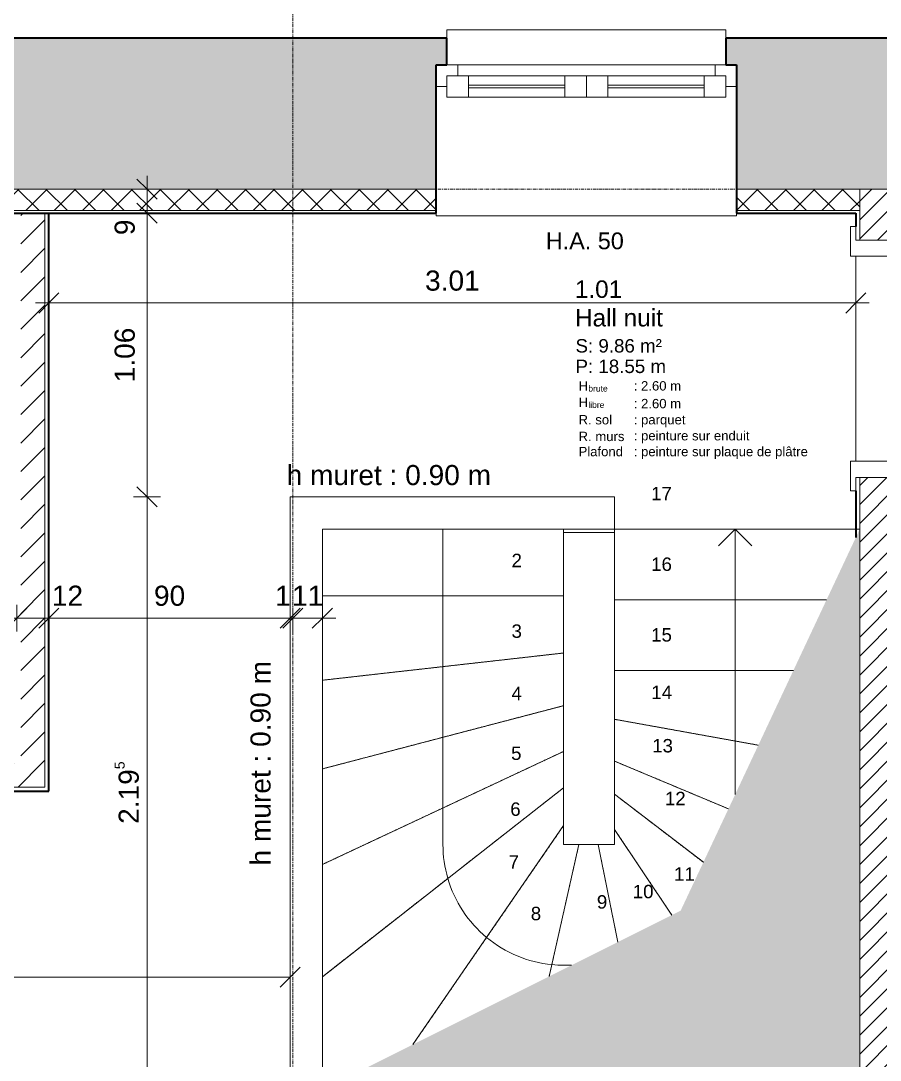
# Model space of a CAD drawing. Header units: millimetres. Extents: x -83 to 30397, y 298 to 25043.
# Drawn here: x 13692 to 16899, y 13194 to 17070 of the extents above; entities that cross this region are included whole.
import ezdxf

# ---------------------------------------------------------------- set-up
doc = ezdxf.new("R2010")
doc.units = ezdxf.units.MM
doc.linetypes.add('Grid Line', pattern=[22.225, 12.7, -3.175, 3.175, -3.175])
doc.linetypes.add('Overhead', pattern=[3.96875, 2.38125, -1.5875])
for name, color, linetype, lineweight in [('A-ANNO-DIMS', 211, 'Continuous', 9), ('A-ANNO-DIMS-50', 211, 'Continuous', 9), ('A-AREA-IDEN', 2, 'Continuous', 9), ('A-DETL-GENF', 92, 'Continuous', 9), ('A-DOOR', 31, 'Continuous', 9), ('A-DOOR-FRAM', 31, 'Continuous', 18), ('A-FLOR', 192, 'Continuous', 9), ('A-GLAZ', 151, 'Continuous', 9), ('A-GLAZ-IDEN', 152, 'Continuous', 18), ('A-WALL', 113, 'Continuous', 9), ('A-WALL-PATT', 111, 'Continuous', 35), ('G-ANNO-TEXT', 231, 'Continuous', 9), ('S-GRID', 1, 'Continuous', 9), ('S-STRS', 31, 'Continuous', 9), ('S-STRS-ANNO', 31, 'Continuous', 9)]:
    doc.layers.add(name, color=color, linetype=linetype, lineweight=lineweight)
doc.styles.add('Arial', font='arial.ttf', dxfattribs={"height": 50})
doc.styles.add('Arial_2', font='arial.ttf', dxfattribs={"height": 0.7})
doc.styles.add('Arial_3', font='arial.ttf', dxfattribs={"height": 0.454924})
doc.styles.add('Arial_4', font='arial.ttf', dxfattribs={"height": 65})
doc.styles.add('Arial_5', font='arial.ttf', dxfattribs={"height": 35})
doc.styles.add('Arial_6', font='arial.ttf', dxfattribs={"height": 62.5})
doc.styles.add('Arial_7', font='arial.ttf', dxfattribs={"height": 75})
doc.dimstyles.new('ANNOTATION_1_5MM_BLACK', dxfattribs={"dimscale": 304.8, "dimtxt": 76.519455, "dimasz": 0.246063, "dimexe": 0.164042, "dimexo": 0.0625, "dimgap": 0.065617, "dimtad": 1, "dimdec": 1, "dimlfac": 0.1, "dimrnd": 0.5, "dimdsep": 46, "dimtxsty": 'Arial_7', "dimblk1": 'OBLIQUE', "dimblk2": 'OBLIQUE', "dimsah": 1, "dimcen": 0.09, "dimdle": 0.164042, "dimazin": 0, "dimtfac": 1, "dimtdec": 4, "dimtix": 1, "dimtmove": 0, "dimatfit": 3, "dimfxl": 0.164042, "dimfxlon": 1, "dimtvp": 1, "dimtolj": 1, "dimtzin": 0, "dimarcsym": 2})
doc.dimstyles.new('ANNOTATION_1_5MM_BLACK_1', dxfattribs={"dimscale": 304.8, "dimtxt": 76.519455, "dimasz": 0.246063, "dimexe": 0.164042, "dimexo": 0.0625, "dimgap": 0.065617, "dimtad": 1, "dimlfac": 0.001, "dimrnd": 0.005, "dimzin": 0, "dimdsep": 46, "dimtxsty": 'Arial_7', "dimblk1": 'OBLIQUE', "dimblk2": 'OBLIQUE', "dimsah": 1, "dimcen": 0.09, "dimdle": 0.164042, "dimazin": 0, "dimtfac": 1, "dimtdec": 4, "dimtix": 1, "dimtmove": 0, "dimatfit": 3, "dimfxl": 0.164042, "dimfxlon": 1, "dimtvp": 1, "dimtolj": 1, "dimtzin": 0, "dimarcsym": 2})
doc.dimstyles.new('ANNOTATION_1_5MM_BLACK_2', dxfattribs={"dimscale": 304.8, "dimtxt": 76.519455, "dimasz": 0.246063, "dimexe": 0.164042, "dimexo": 0.0625, "dimgap": 0.065617, "dimtad": 1, "dimdec": 1, "dimlfac": 0.1, "dimrnd": 0.5, "dimdsep": 46, "dimtxsty": 'Arial_7', "dimblk1": 'OBLIQUE', "dimblk2": 'OBLIQUE', "dimsah": 1, "dimcen": 0.09, "dimdle": 0.164042, "dimazin": 0, "dimtfac": 1, "dimtdec": 4, "dimtix": 1, "dimtmove": 2, "dimatfit": 3, "dimfxl": 0.164042, "dimfxlon": 1, "dimtvp": 1, "dimtolj": 1, "dimtzin": 0, "dimarcsym": 2})
pattern_1 = [(45, (0, 0), (-53.033, 53.033), [])]

# ---------------------------------------------------------------- blocks, each defined once
blk = doc.blocks.new('DOOR_SIMPLE _U-CASING - 885 x 2135-733353-N_F_ E_1')
at = {"layer": 'A-DOOR'}
for p, q in [((-382.5, 85), (382.5, 85)), ((382.5, -105), (382.5, -850))]:
    blk.add_line(p, q, dxfattribs=at)
at = {"layer": 'A-DOOR', "lineweight": 18}
for p, q in [((-382.5, -45), (382.5, -45)), ((-382.5, -85), (-382.5, -45)), ((382.5, -45), (382.5, -85)), ((382.5, -85), (-382.5, -85))]:
    blk.add_line(p, q, dxfattribs=at)
at = {"layer": 'A-DOOR'}
blk.add_arc((382.5, -85), 765, 180, 270, dxfattribs=at)
at = {"layer": 'A-DOOR-FRAM'}
for p, q in [((-492.5, 105), (-382.5, 105)), ((-492.5, 85), (-492.5, 105)), ((-442.5, 85), (-492.5, 85)), ((-442.5, -85), (-442.5, 85)), ((-382.5, 105), (-382.5, -105)), ((382.5, 105), (492.5, 105)), ((382.5, -105), (382.5, 105)), ((442.5, 85), (442.5, -85)), ((492.5, 85), (442.5, 85)), ((492.5, 105), (492.5, 85)), ((-492.5, -85), (-442.5, -85)), ((-492.5, -105), (-492.5, -85)), ((-382.5, -105), (-492.5, -105)), ((492.5, -105), (382.5, -105)), ((442.5, -85), (492.5, -85)), ((492.5, -85), (492.5, -105))]:
    blk.add_line(p, q, dxfattribs=at)
blk = doc.blocks.new('WIN_DOUBLE OPEN__SYM - 112 x 143-685718-N_F_ E_1')
at = {"layer": 'A-GLAZ'}
for p, q in [((-560, 326.5), (-560, 336.5)), ((-560, 336.5), (560, 336.5)), ((560, 336.5), (560, 326.5)), ((-440, -106.5), (-80, -106.5)), ((80, -106.5), (440, -106.5)), ((-80, -186.5), (-440, -186.5)), ((440, -186.5), (80, -186.5)), ((480, -226.5), (-480, -226.5)), ((-520, -357.5), (-520, -326.5)), ((520, -326.5), (520, -357.5)), ((520, -357.5), (-520, -357.5))]:
    blk.add_line(p, q, dxfattribs=at)
at = {"layer": 'A-GLAZ', "lineweight": 18}
for p, q in [((-520, -106.5), (-440, -106.5)), ((-520, -186.5), (-520, -106.5)), ((-440, -106.5), (-440, -186.5)), ((-80, -106.5), (0, -106.5)), ((-80, -186.5), (-80, -106.5)), ((0, -106.5), (80, -106.5)), ((0, -186.5), (0, -106.5)), ((0, -106.5), (0, -186.5)), ((80, -106.5), (80, -186.5)), ((440, -106.5), (520, -106.5)), ((440, -186.5), (440, -106.5)), ((520, -106.5), (520, -186.5)), ((-560, -146.5), (-520, -146.5)), ((-520, -146.5), (-520, -186.5)), ((-440, -141.5), (-80, -141.5)), ((-440, -151.5), (-440, -141.5)), ((-80, -151.5), (-440, -151.5)), ((-80, -141.5), (-80, -151.5)), ((80, -141.5), (440, -141.5)), ((80, -151.5), (80, -141.5)), ((440, -151.5), (80, -151.5)), ((440, -141.5), (440, -151.5)), ((520, -146.5), (560, -146.5)), ((520, -186.5), (520, -146.5)), ((-440, -186.5), (-520, -186.5)), ((-520, -186.5), (-480, -186.5)), ((-480, -186.5), (-480, -226.5)), ((0, -186.5), (-80, -186.5)), ((80, -186.5), (0, -186.5)), ((520, -186.5), (440, -186.5)), ((480, -186.5), (520, -186.5)), ((480, -226.5), (480, -186.5)), ((-480, -226.5), (-520, -226.5)), ((520, -226.5), (480, -226.5))]:
    blk.add_line(p, q, dxfattribs=at)
blk = doc.blocks.new('OPENING_SHAFT_UP_GREY - Shaft Opening Symbol-766635-N_F_ E_1')
at = {"layer": 'A-DETL-GENF'}
blk.add_hatch(color=256, dxfattribs=at).paths.add_polyline_path([(1045.8, -1002.5), (1045.8, 1002.5), (-1045.8, 1002.5), (377.5, 334.2), (740.9, -392.7)])
for p, q in [((-1045.8, 1002.5), (1045.8, 1002.5)), ((-1045.8, -1002.5), (-1045.8, 1002.5)), ((1045.8, 1002.5), (1045.8, -1002.5)), ((1045.8, -1002.5), (-1045.8, -1002.5))]:
    blk.add_line(p, q, dxfattribs=at)
blk = doc.blocks.new('DIMBLOCK108-N_F_ E_1')
at = {"layer": 'A-ANNO-DIMS-50'}
for p, q in [((14163.4, 15294.7), (14125.9, 15332.2)), ((14213.4, 15294.7), (14113.4, 15294.7)), ((14163.4, 13098.1), (14163.4, 15294.7)), ((14163.4, 15294.7), (14200.9, 15257.2)), ((14163.4, 15294.7), (14213.4, 15294.7)), ((14163.4, 13098.1), (14125.9, 13135.6)), ((14213.4, 13098.1), (14113.4, 13098.1)), ((14163.4, 13098.1), (14200.9, 13060.6)), ((14163.4, 13098.1), (14213.4, 13098.1))]:
    blk.add_line(p, q, dxfattribs=at)
at = {"layer": 'A-ANNO-DIMS-50', "color": 0, "insert": (14042.5, 14075.1), "char_height": 75, "width": 291.073, "attachment_point": 1, "rotation": 90, "line_spacing_factor": 0.941778, "style": 'Arial_7'}
blk.add_mtext('2.19\\A2\\H0.5x;\\S5^  ;\\H2x;', dxfattribs=at)
blk = doc.blocks.new('_Oblique')
at = {"color": 0, "linetype": 'ByBlock', "lineweight": -2}
blk.add_line((-0.5, -0.5), (0.5, 0.5), dxfattribs=at)
blk = doc.blocks.new('DIMBLOCK109-N_F_ E_1')
at = {"layer": 'A-ANNO-DIMS-50'}
for p, q in [((14163.4, 16352.5), (14125.9, 16390)), ((14113.4, 16352.5), (14213.4, 16352.5)), ((14163.4, 16352.5), (14113.4, 16352.5)), ((14163.4, 15294.7), (14163.4, 16352.5)), ((14163.4, 16352.5), (14200.9, 16315)), ((14163.4, 15294.7), (14125.9, 15332.2)), ((14213.4, 15294.7), (14113.4, 15294.7)), ((14163.4, 15294.7), (14200.9, 15257.2)), ((14163.4, 15294.7), (14213.4, 15294.7))]:
    blk.add_line(p, q, dxfattribs=at)
at = {"layer": 'A-ANNO-DIMS-50', "color": 0, "insert": (14042.5, 15721.8), "char_height": 75, "width": 244.244, "attachment_point": 1, "rotation": 90, "line_spacing_factor": 0.941778, "style": 'Arial_7'}
blk.add_mtext('1.06', dxfattribs=at)
blk = doc.blocks.new('DIMBLOCK110-N_F_ E_1')
at = {"layer": 'A-ANNO-DIMS-50'}
for p, q in [((14163.4, 16442.5), (14125.9, 16480)), ((14163.4, 16352.5), (14163.4, 16492.5)), ((14113.4, 16442.5), (14213.4, 16442.5)), ((14163.4, 16442.5), (14113.4, 16442.5)), ((14163.4, 16442.5), (14200.9, 16405)), ((14163.4, 16352.5), (14125.9, 16390)), ((14113.4, 16352.5), (14213.4, 16352.5)), ((14163.4, 16352.5), (14113.4, 16352.5)), ((14163.4, 16352.5), (14200.9, 16315))]:
    blk.add_line(p, q, dxfattribs=at)
at = {"layer": 'A-ANNO-DIMS-50', "color": 0, "insert": (14042.5, 16270.8), "char_height": 75, "width": 69.784, "attachment_point": 1, "rotation": 90, "line_spacing_factor": 0.941778, "style": 'Arial_7'}
blk.add_mtext('9', dxfattribs=at)
blk = doc.blocks.new('DIMBLOCK122-N_F_ E_1')
at = {"layer": 'A-ANNO-DIMS-50'}
for p, q in [((11024.9, 14892.7), (11024.9, 14792.7)), ((11024.9, 14842.7), (11024.9, 14892.7)), ((13677.4, 14892.7), (13677.4, 14792.7)), ((13677.4, 14842.7), (13677.4, 14892.7)), ((11024.9, 14842.7), (11062.4, 14880.2)), ((13677.4, 14842.7), (13714.9, 14880.2)), ((11024.9, 14842.7), (10987.4, 14805.2)), ((11024.9, 14842.7), (13677.4, 14842.7)), ((13677.4, 14842.7), (13639.9, 14805.2))]:
    blk.add_line(p, q, dxfattribs=at)
at = {"layer": 'A-ANNO-DIMS-50', "color": 0, "insert": (12229.8, 14963.6), "char_height": 75, "width": 291.073, "attachment_point": 1, "line_spacing_factor": 0.941778, "style": 'Arial_7'}
blk.add_mtext('2.65\\A2\\H0.5x;\\S5^  ;\\H2x;', dxfattribs=at)
blk = doc.blocks.new('DIMBLOCK123-N_F_ E_1')
at = {"layer": 'A-ANNO-DIMS-50'}
for p, q in [((13677.4, 14892.7), (13677.4, 14792.7)), ((13677.4, 14842.7), (13677.4, 14892.7)), ((13797.4, 14892.7), (13797.4, 14792.7)), ((13797.4, 14842.7), (13797.4, 14892.7)), ((13677.4, 14842.7), (13714.9, 14880.2)), ((13797.4, 14842.7), (13834.9, 14880.2)), ((13677.4, 14842.7), (13639.9, 14805.2)), ((13677.4, 14842.7), (13797.4, 14842.7)), ((13797.4, 14842.7), (13759.9, 14805.2))]:
    blk.add_line(p, q, dxfattribs=at)
at = {"layer": 'A-ANNO-DIMS-50', "color": 0, "insert": (13808.3, 14963.6), "char_height": 75, "width": 139.568, "attachment_point": 1, "line_spacing_factor": 0.941778, "style": 'Arial_7'}
blk.add_mtext('12', dxfattribs=at)
blk = doc.blocks.new('DIMBLOCK124-N_F_ E_1')
at = {"layer": 'A-ANNO-DIMS-50'}
for p, q in [((13797.4, 14892.7), (13797.4, 14792.7)), ((13797.4, 14842.7), (13797.4, 14892.7)), ((14697.4, 14892.7), (14697.4, 14792.7)), ((14697.4, 14842.7), (14697.4, 14892.7)), ((13797.4, 14842.7), (13834.9, 14880.2)), ((14697.4, 14842.7), (14734.9, 14880.2)), ((13797.4, 14842.7), (13759.9, 14805.2)), ((13797.4, 14842.7), (14697.4, 14842.7)), ((14697.4, 14842.7), (14659.9, 14805.2))]:
    blk.add_line(p, q, dxfattribs=at)
at = {"layer": 'A-ANNO-DIMS-50', "color": 0, "insert": (14189.2, 14963.6), "char_height": 75, "width": 139.568, "attachment_point": 1, "line_spacing_factor": 0.941778, "style": 'Arial_7'}
blk.add_mtext('90', dxfattribs=at)
blk = doc.blocks.new('DIMBLOCK125-N_F_ E_1')
at = {"layer": 'A-ANNO-DIMS-50'}
for p, q in [((14697.4, 14892.7), (14697.4, 14792.7)), ((14697.4, 14842.7), (14697.4, 14892.7)), ((14697.4, 14842.7), (14734.9, 14880.2)), ((14707.4, 14842.7), (14744.9, 14880.2)), ((14707.4, 14869.9), (14707.4, 14792.7)), ((14707.4, 14842.7), (14707.4, 14869.9)), ((14697.4, 14842.7), (14659.9, 14805.2)), ((14707.4, 14842.7), (14669.9, 14805.2)), ((14697.4, 14842.7), (14707.4, 14842.7))]:
    blk.add_line(p, q, dxfattribs=at)
at = {"layer": 'A-ANNO-DIMS-50', "color": 0, "insert": (14641.1, 14963.6), "char_height": 75, "width": 69.784, "attachment_point": 1, "line_spacing_factor": 0.941778, "style": 'Arial_7'}
blk.add_mtext('1', dxfattribs=at)
blk = doc.blocks.new('DIMBLOCK126-N_F_ E_1')
at = {"layer": 'A-ANNO-DIMS-50'}
for p, q in [((14817.4, 14892.7), (14817.4, 14792.7)), ((14817.4, 14842.7), (14817.4, 14892.7)), ((14707.4, 14842.7), (14744.9, 14880.2)), ((14707.4, 14869.9), (14707.4, 14792.7)), ((14707.4, 14842.7), (14707.4, 14869.9)), ((14817.4, 14842.7), (14854.9, 14880.2)), ((14707.4, 14842.7), (14669.9, 14805.2)), ((14707.4, 14842.7), (14867.4, 14842.7)), ((14817.4, 14842.7), (14779.9, 14805.2))]:
    blk.add_line(p, q, dxfattribs=at)
at = {"layer": 'A-ANNO-DIMS-50', "color": 0, "insert": (14704.2, 14963.6), "char_height": 75, "width": 139.568, "attachment_point": 1, "line_spacing_factor": 0.941778, "style": 'Arial_7'}
blk.add_mtext('11', dxfattribs=at)
blk = doc.blocks.new('DIMBLOCK127-N_F_ E_1')
at = {"layer": 'A-ANNO-DIMS-50'}
for p, q in [((13797.4, 16067.9), (13797.4, 15967.9)), ((13797.4, 16017.9), (13797.4, 16067.9)), ((13797.4, 16017.9), (13834.9, 16055.4)), ((16807.4, 16067.9), (16807.4, 15967.9)), ((16807.4, 16017.9), (16807.4, 16067.9)), ((16807.4, 16017.9), (16844.9, 16055.4)), ((13747.4, 16017.9), (16857.4, 16017.9)), ((13797.4, 16017.9), (13759.9, 15980.4)), ((16807.4, 16017.9), (16769.9, 15980.4))]:
    blk.add_line(p, q, dxfattribs=at)
at = {"layer": 'A-ANNO-DIMS-50', "color": 0, "insert": (15200.6, 16138.8), "char_height": 75, "width": 244.244, "attachment_point": 1, "line_spacing_factor": 0.941778, "style": 'Arial_7'}
blk.add_mtext('3.01', dxfattribs=at)
blk = doc.blocks.new('DIMBLOCK133-N_F_ E_1')
at = {"layer": 'A-ANNO-DIMS-50'}
for p, q in [((12037.4, 13553.3), (12037.4, 13453.3)), ((12037.4, 13503.3), (12037.4, 13553.3)), ((12037.4, 13503.3), (12074.9, 13540.8)), ((14697.4, 13553.3), (14697.4, 13453.3)), ((14697.4, 13503.3), (14697.4, 13553.3)), ((14697.4, 13503.3), (14734.9, 13540.8)), ((12037.4, 13503.3), (11999.9, 13465.8)), ((12037.4, 13503.3), (14697.4, 13503.3)), ((14697.4, 13503.3), (14659.9, 13465.8))]:
    blk.add_line(p, q, dxfattribs=at)
at = {"layer": 'A-ANNO-DIMS-50', "color": 0, "insert": (13265.6, 13624.2), "char_height": 75, "width": 244.244, "attachment_point": 1, "line_spacing_factor": 0.941778, "style": 'Arial_7'}
blk.add_mtext('2.66', dxfattribs=at)
blk = doc.blocks.new('ROOM_TAG_Small - ROOM_TAG_FR-570998-N_F_ E_1')
at = {"layer": 'A-AREA-IDEN', "insert": (-8.33, -5.482), "char_height": 0.7, "width": 0.88186, "attachment_point": 1, "style": 'Arial_2', "bg_fill": 3, "box_fill_scale": 1.25, "bg_fill_color": 256, "bg_fill_true_color": 13158600, "bg_fill_transparency": 0}
blk.add_mtext('H', dxfattribs=at)
at = {"layer": 'A-AREA-IDEN', "insert": (-7.602, -5.799), "char_height": 0.4549, "width": 2.00422, "attachment_point": 1, "style": 'Arial_3', "bg_fill": 3, "box_fill_scale": 1.25, "bg_fill_color": 256, "bg_fill_true_color": 13158600, "bg_fill_transparency": 0}
blk.add_mtext('brute', dxfattribs=at)
at = {"layer": 'A-AREA-IDEN', "insert": (-8.33, -6.703), "char_height": 0.7, "width": 0.88186, "attachment_point": 1, "style": 'Arial_2', "bg_fill": 3, "box_fill_scale": 1.25, "bg_fill_color": 256, "bg_fill_true_color": 13158600, "bg_fill_transparency": 0}
blk.add_mtext('H', dxfattribs=at)
at = {"layer": 'A-AREA-IDEN', "insert": (-7.602, -7.02), "char_height": 0.4549, "width": 1.60337, "attachment_point": 1, "style": 'Arial_3', "bg_fill": 3, "box_fill_scale": 1.25, "bg_fill_color": 256, "bg_fill_true_color": 13158600, "bg_fill_transparency": 0}
blk.add_mtext('libre', dxfattribs=at)
at = {"layer": 'A-AREA-IDEN', "insert": (-8.33, -8.002), "char_height": 0.7, "width": 3.12658, "attachment_point": 1, "style": 'Arial_2', "bg_fill": 3, "box_fill_scale": 1.25, "bg_fill_color": 256, "bg_fill_true_color": 13158600, "bg_fill_transparency": 0}
blk.add_mtext('R. sol', dxfattribs=at)
at = {"layer": 'A-AREA-IDEN', "insert": (-8.33, -9.248), "char_height": 0.7, "width": 4.24894, "attachment_point": 1, "style": 'Arial_2', "bg_fill": 3, "box_fill_scale": 1.25, "bg_fill_color": 256, "bg_fill_true_color": 13158600, "bg_fill_transparency": 0}
blk.add_mtext('R. murs', dxfattribs=at)
at = {"layer": 'A-AREA-IDEN', "insert": (-8.33, -10.379), "char_height": 0.7, "width": 4.24894, "attachment_point": 1, "style": 'Arial_2', "bg_fill": 3, "box_fill_scale": 1.25, "bg_fill_color": 256, "bg_fill_true_color": 13158600, "bg_fill_transparency": 0}
blk.add_mtext('Plafond', dxfattribs=at)

msp = doc.modelspace()

# ---------------------------------------------------------------- hatches: boundary and pattern name
at = {"layer": 'A-WALL-PATT'}
h = msp.add_hatch(color=256, dxfattribs=at)
h.paths.add_polyline_path([(20820.354, 16442.509), (20820.354, 17005.509), (18064.854, 17005.509), (18064.854, 16905.509), (18104.854, 16905.509), (18104.854, 16442.509), (20257.354, 16442.509)])
h.paths.add_polyline_path([(16962.354, 16442.509), (16984.854, 16442.509), (16984.854, 16905.509), (17024.854, 16905.509), (17024.854, 17005.509), (16322.354, 17005.509), (16322.354, 16905.509), (16362.354, 16905.509), (16362.354, 16442.509), (16945.44, 16442.509)])
h.paths.add_polyline_path([(15242.354, 16442.509), (15242.354, 16905.509), (15282.354, 16905.509), (15282.354, 17005.509), (12197.354, 17005.509), (12197.354, 16905.509), (12237.354, 16905.509), (12237.354, 16442.509), (12348.929, 16442.509)])
h.paths.add_polyline_path([(10897.354, 16442.509), (10897.354, 16905.509), (10937.354, 16905.509), (10937.354, 17005.509), (8407.354, 17005.509), (8407.354, 16905.509), (8447.354, 16905.509), (8447.354, 16442.509), (10510.325, 16442.509)])
h.paths.add_polyline_path([(7107.354, 16442.509), (7107.354, 16905.509), (7147.354, 16905.509), (7147.354, 17005.509), (5649.354, 17005.509), (5649.354, 16442.509), (6833.117, 16442.509)])
at = {"layer": 'A-WALL-PATT', "lineweight": 9}
h = msp.add_hatch(dxfattribs=at)
h.set_pattern_fill('FP1_1', color=256, style=0, pattern_type=2)
h.set_pattern_definition([(45, (0, 0), (-53.033, 53.033), []), (135, (0, 0), (-53.033, -53.033), [])])
h.paths.add_polyline_path([(20177.354, 16362.509), (20257.354, 16362.509), (20257.354, 16442.509), (18104.854, 16442.509), (18104.854, 16362.509), (19703.346, 16362.509)])
h.paths.add_polyline_path([(16822.354, 16362.509), (16822.354, 16442.509), (16362.354, 16442.509), (16362.354, 16362.509)])
h.paths.add_polyline_path([(16962.354, 16362.509), (16984.854, 16362.509), (16984.854, 16442.509), (16962.354, 16442.509)])
h.paths.add_polyline_path([(15242.354, 16362.509), (15242.354, 16442.509), (12237.354, 16442.509), (12237.354, 16362.509), (12348.929, 16362.509)])
h.paths.add_polyline_path([(10897.354, 16362.509), (10897.354, 16442.509), (8447.354, 16442.509), (8447.354, 16362.509), (10510.325, 16362.509)])
h.paths.add_polyline_path([(7107.354, 16362.509), (7107.354, 16442.509), (6212.354, 16442.509), (6212.354, 16362.509), (6833.117, 16362.509)])
h = msp.add_hatch(dxfattribs=at)
h.set_pattern_fill('FP1_2', color=256, style=0, pattern_type=2)
h.set_pattern_definition([(45, (0, 0), (-35.35534, 35.35534), [])])
h.paths.add_polyline_path([(16822.354, 11462.509), (16962.354, 11462.509), (16962.354, 15367.509), (16822.354, 15367.509), (16822.354, 11477.509)])
h.paths.add_polyline_path([(16822.354, 16252.509), (16962.354, 16252.509), (16962.354, 16442.509), (16822.354, 16442.509), (16822.354, 16352.509)])
h = msp.add_hatch(dxfattribs=at)
h.set_pattern_fill('FP1_3', color=256, style=0, pattern_type=2)
h.set_pattern_definition(pattern_1)
h.paths.add_polyline_path([(13782.354, 14302.509), (13782.354, 16352.509), (13692.354, 16352.509), (13692.354, 14302.509)])
h = msp.add_hatch(dxfattribs=at)
h.set_pattern_fill('FP1_3', color=256, style=0, pattern_type=2)
h.set_pattern_definition(pattern_1)
h.paths.add_polyline_path([(12022.354, 14212.509), (13782.354, 14212.509), (13782.354, 14302.509), (11024.854, 14302.509), (11024.854, 14212.509), (11932.354, 14212.509)])
h.paths.add_polyline_path([(9394.854, 14212.509), (10264.854, 14212.509), (10264.854, 14302.509), (9259.854, 14302.509), (9259.854, 14212.509)])

# ---------------------------------------------------------------- linework, layer by layer
at = {"layer": 'A-FLOR'}
msp.add_line((15907.354, 15174.714), (16807.354, 15174.714), dxfattribs=at)
at = {"layer": 'A-WALL', "lineweight": 35}
for p, q in [((15282.354, 17005.509), (12197.354, 17005.509)), ((15282.354, 16905.509), (15282.354, 17005.509)), ((17024.854, 17005.509), (16322.354, 17005.509)), ((16322.354, 17005.509), (16322.354, 16905.509)), ((15242.354, 16352.509), (15242.354, 16905.509)), ((15242.354, 16905.509), (15282.354, 16905.509)), ((16322.354, 16905.509), (16362.354, 16905.509)), ((16362.354, 16905.509), (16362.354, 16352.509)), ((12237.354, 16352.509), (15242.354, 16352.509)), ((13797.354, 14197.509), (13797.354, 16352.509)), ((16362.354, 16352.509), (16807.354, 16352.509)), ((16807.354, 16352.509), (16807.354, 16302.509)), ((16807.354, 15317.509), (16807.354, 15142.771)), ((12037.354, 14197.509), (13797.354, 14197.509))]:
    msp.add_line(p, q, dxfattribs=at)
at = {"layer": 'A-WALL'}
for p, q in [((15242.354, 16442.509), (12237.354, 16442.509)), ((16984.854, 16442.509), (16362.354, 16442.509)), ((16822.354, 16252.509), (16822.354, 16442.509)), ((15242.354, 16362.509), (12237.354, 16362.509)), ((16822.354, 16362.509), (16362.354, 16362.509)), ((13782.354, 14212.509), (13782.354, 16352.509)), ((16822.354, 15174.714), (16822.354, 15367.509)), ((14697.354, 13098.14), (14697.354, 15294.714)), ((14697.354, 15294.714), (15907.354, 15294.714)), ((15907.354, 15294.714), (15907.354, 13998.14)), ((14817.354, 15174.714), (14817.354, 13098.14)), ((15717.354, 15174.714), (14817.354, 15174.714)), ((15717.354, 13998.14), (15717.354, 15174.714)), ((15717.354, 15162.347), (15907.354, 15162.347)), ((13782.354, 14212.509), (12022.354, 14212.509)), ((15907.354, 13998.14), (15717.354, 13998.14))]:
    msp.add_line(p, q, dxfattribs=at)
at = {"layer": 'S-GRID', "linetype": 'Grid Line'}
for p, q in [((14707.354, 4601.222), (14707.354, 18451.704)), ((4291.211, 16442.509), (23183.885, 16442.509))]:
    msp.add_line(p, q, dxfattribs=at)
at = {"layer": 'S-STRS'}
for p, q in [((15907.354, 15174.714), (16807.354, 15174.714)), ((15717.354, 14925.122), (14817.354, 14925.122)), ((15907.354, 14911.214), (16698.618, 14911.214)), ((15717.354, 14712.397), (14817.354, 14610.847)), ((15907.354, 14647.714), (16574.882, 14647.714)), ((15717.354, 14516.024), (14817.354, 14280.22)), ((15907.354, 14465.228), (16443.835, 14368.644)), ((15717.354, 14345.418), (14817.354, 13923.827)), ((15907.354, 14309.194), (16332.332, 14131.194)), ((15717.354, 14209.852), (14817.354, 13505.276)), ((15907.354, 14185.842), (16238.757, 13931.924)), ((15717.354, 14068.542), (15155.171, 13252.048)), ((15907.354, 14054.598), (16121.389, 13735.157)), ((15774.417, 13998.14), (15663.601, 13506.263)), ((15846.417, 13998.14), (15919.814, 13634.37))]:
    msp.add_line(p, q, dxfattribs=at)
at = {"layer": 'S-STRS', "linetype": 'Overhead'}
for p, q in [((15717.354, 14925.122), (14817.354, 14925.122)), ((15907.354, 14911.214), (16698.618, 14911.214)), ((15717.354, 14712.397), (14817.354, 14610.847)), ((15907.354, 14647.714), (16574.882, 14647.714)), ((15717.354, 14516.024), (14817.354, 14280.22)), ((15907.354, 14465.228), (16443.835, 14368.644)), ((15717.354, 14345.418), (14817.354, 13923.827)), ((15907.354, 14309.194), (16332.332, 14131.194)), ((15717.354, 14209.852), (14817.354, 13505.276)), ((15907.354, 14185.842), (16238.757, 13931.924)), ((15717.354, 14068.542), (15155.171, 13252.048)), ((15907.354, 14054.598), (16121.389, 13735.157)), ((15774.417, 13998.14), (15663.601, 13506.263)), ((15846.417, 13998.14), (15919.814, 13634.37))]:
    msp.add_line(p, q, dxfattribs=at)
at = {"layer": 'S-STRS-ANNO'}
for p, q in [((15267.354, 15174.714), (15267.354, 14925.122)), ((16357.354, 15174.714), (16294.854, 15112.214)), ((16357.354, 14911.214), (16357.354, 15174.714)), ((16357.354, 15174.714), (16419.854, 15112.214)), ((15267.354, 14925.122), (15267.354, 14661.622)), ((16357.354, 14647.714), (16357.354, 14911.214)), ((15267.354, 14661.622), (15267.354, 14398.122)), ((16357.354, 14384.214), (16357.354, 14647.714)), ((15267.354, 14398.122), (15267.354, 14134.622)), ((16357.354, 14184.479), (16357.354, 14384.214)), ((15267.354, 14134.622), (15267.354, 13998.14)), ((15717.354, 13548.14), (15747.354, 13548.14))]:
    msp.add_line(p, q, dxfattribs=at)
for start, end in [(180, 196.312452), (196.312452, 230.361114), (230.361114, 264.409776), (264.409776, 270)]:
    msp.add_arc((15717.354, 13998.14), 450, start, end, dxfattribs=at)

# ---------------------------------------------------------------- block references
at = {"layer": 'A-AREA-IDEN', "xscale": 49.99999999999998, "yscale": 49.99999999999998, "zscale": 49.99999999999998}
msp.add_blockref('ROOM_TAG_Small - ROOM_TAG_FR-570998-N_F_ E_1', (16189.689, 16000.121), dxfattribs=at)
at = {"layer": 'A-DETL-GENF', "rotation": 270.0000000000003}
msp.add_blockref('OPENING_SHAFT_UP_GREY - Shaft Opening Symbol-766635-N_F_ E_1', (15819.854, 14128.927), dxfattribs=at)
at = {"layer": 'A-DOOR', "rotation": 90}
msp.add_blockref('DOOR_SIMPLE _U-CASING - 885 x 2135-733353-N_F_ E_1', (16892.354, 15810.009), dxfattribs=at)
at = {"layer": 'A-GLAZ', "rotation": 180}
msp.add_blockref('WIN_DOUBLE OPEN__SYM - 112 x 143-685718-N_F_ E_1', (15802.354, 16679.009), dxfattribs=at)

# ---------------------------------------------------------------- texts
at = {"layer": 'A-AREA-IDEN', "attachment_point": 1}
for s, insert, char_height, width, style in [('1.01', (15759.31, 16101.928), 65, 212.44719, 'Arial_4'), ('Hall nuit', (15759.887, 15995.294), 65, 392.82687, 'Arial_4'), ('S: 9.86 m²', (15761.84, 15883.096), 50, 388.81844, 'Arial'), ('P: 18.55 m', (15761.84, 15806.509), 50, 408.86062, 'Arial')]:
    msp.add_mtext(s, dxfattribs=dict(at, insert=insert, char_height=char_height, width=width, style=style))
at = {"layer": 'A-GLAZ-IDEN', "lineweight": 9, "insert": (15650.964, 16280.66), "char_height": 62.5, "width": 364.76781, "attachment_point": 1, "style": 'Arial_6'}
msp.add_mtext('H.A. 50', dxfattribs=at)
at = {"layer": 'G-ANNO-TEXT', "color": 7, "insert": (14683.999, 15413.567), "char_height": 75, "width": 941.98281, "attachment_point": 1, "style": 'Arial_7'}
msp.add_mtext('h muret : 0.90 m', dxfattribs=at)
at = {"layer": 'G-ANNO-TEXT', "color": 7, "insert": (14549.168, 13919.94), "char_height": 75, "width": 941.98281, "attachment_point": 1, "rotation": 90, "style": 'Arial_7'}
msp.add_mtext('h muret : 0.90 m', dxfattribs=at)
at = {"layer": 'S-STRS-ANNO', "char_height": 50, "attachment_point": 1, "line_spacing_factor": 0.941778, "style": 'Arial'}
for s, insert, width in [('17', (16043.898, 15332.134), 92.29423), ('2', (15523.126, 15082.543), 46.14712), ('16', (16043.898, 15068.634), 92.29423), ('3', (15523.126, 14819.043), 46.14712), ('15', (16043.898, 14805.134), 92.29423), ('4', (15522.81, 14586.537), 46.14712), ('14', (16044.689, 14591.001), 92.29423), ('13', (16047.78, 14391.691), 92.29423), ('5', (15521.493, 14363.666), 46.14712), ('12', (16095.186, 14194.745), 92.29423), ('6', (15518.404, 14155.151), 46.14712), ('7', (15512.496, 13958.45), 46.14712), ('11', (16129.366, 13913.551), 92.29423), ('10', (15975.22, 13847.823), 92.29423), ('9', (15841.524, 13809.211), 46.14712), ('8', (15594.846, 13765.89), 46.14712)]:
    msp.add_mtext(s, dxfattribs=dict(at, insert=insert, width=width))

# ---------------------------------------------------------------- dimensions: what is measured, and where the dimension line sits
at = {"layer": 'A-ANNO-DIMS'}
dim = msp.add_linear_dim(base=(14163.358, 16442.509), p1=(14113.358, 16352.509), p2=(14113.358, 16442.509), angle=90, dimstyle='ANNOTATION_1_5MM_BLACK_2', override={"dimpost": '<>', "dimfxl": 90}, dxfattribs=at)
dim.commit()
dim.dimension.update_dxf_attribs({"geometry": 'DIMBLOCK110-N_F_ E_1', "text_midpoint": (14092.459, 16305.704), "dimtype": 160, "text_rotation": 90})
dim = msp.add_linear_dim(base=(14163.358, 16352.509), p1=(14213.358, 15294.714), p2=(14113.358, 16352.509), angle=90, dimstyle='ANNOTATION_1_5MM_BLACK_1', override={"dimpost": '<>', "dimfxl": 1062.511966}, dxfattribs=at)
dim.commit()
dim.dimension.update_dxf_attribs({"geometry": 'DIMBLOCK109-N_F_ E_1', "text_midpoint": (14105.065, 15823.612)})
for base, p1, p2, dimstyle, override, picture, middle in [((16807.354, 16017.915), (13797.354, 16067.915), (16807.354, 16067.915), 'ANNOTATION_1_5MM_BLACK_1', {"dimpost": '<>', "dimfxl": 3010}, 'DIMBLOCK127-N_F_ E_1', (15302.354, 16076.233)), ((14697.354, 14842.698), (13797.354, 14892.698), (14697.354, 14892.698), 'ANNOTATION_1_5MM_BLACK', {"dimpost": '<>', "dimfxl": 900}, 'DIMBLOCK124-N_F_ E_1', (14247.354, 14900.991)), ((14817.354, 14842.698), (14707.354, 14869.938), (14817.354, 14892.698), 'ANNOTATION_1_5MM_BLACK', {"dimpost": '<>', "dimfxl": 112.32994}, 'DIMBLOCK126-N_F_ E_1', (14762.354, 14900.352)), ((14697.354, 13503.272), (12037.354, 13553.272), (14697.354, 13553.272), 'ANNOTATION_1_5MM_BLACK_1', {"dimpost": '<>', "dimfxl": 2660}, 'DIMBLOCK133-N_F_ E_1', (13367.354, 13561.565))]:
    dim = msp.add_linear_dim(base=base, p1=p1, p2=p2, dimstyle=dimstyle, override=override, dxfattribs=at)
    dim.commit()
    dim.dimension.update_dxf_attribs({"geometry": picture, "text_midpoint": middle})
dim = msp.add_linear_dim(base=(14163.358, 15294.714), p1=(14213.358, 13098.14), p2=(14213.358, 15294.714), angle=90, text='\\A1;2.19\\Q;{\\A1;{\\H0.5x;\\S5^ ;}}', dimstyle='ANNOTATION_1_5MM_BLACK_1', override={"dimpost": '<>', "dimfxl": 2196.574169}, dxfattribs=at)
dim.commit()
dim.dimension.update_dxf_attribs({"geometry": 'DIMBLOCK108-N_F_ E_1', "text_midpoint": (14105.065, 14196.427)})
dim = msp.add_linear_dim(base=(13677.354, 14842.698), p1=(11024.854, 14892.698), p2=(13677.354, 14892.698), text='\\A1;2.65\\Q;{\\A1;{\\H0.5x;\\S5^ ;}}', dimstyle='ANNOTATION_1_5MM_BLACK_1', override={"dimpost": '<>', "dimfxl": 2652.5}, dxfattribs=at)
dim.commit()
dim.dimension.update_dxf_attribs({"geometry": 'DIMBLOCK122-N_F_ E_1', "text_midpoint": (12351.104, 14900.991)})
for base, p1, p2, override, picture, middle in [((13797.354, 14842.698), (13677.354, 14892.698), (13797.354, 14892.698), {"dimpost": '<>', "dimfxl": 120}, 'DIMBLOCK123-N_F_ E_1', (13878.065, 14913.597)), ((14707.354, 14842.698), (14697.354, 14892.698), (14707.354, 14869.938), {"dimpost": '<>', "dimfxl": 24.859916}, 'DIMBLOCK125-N_F_ E_1', (14675.944, 14913.597))]:
    dim = msp.add_linear_dim(base=base, p1=p1, p2=p2, dimstyle='ANNOTATION_1_5MM_BLACK_2', override=override, dxfattribs=at)
    dim.commit()
    dim.dimension.update_dxf_attribs({"geometry": picture, "text_midpoint": middle, "dimtype": 160})

# ---------------------------------------------------------------- next in the draw order: texts
at = {"layer": 'A-AREA-IDEN', "char_height": 35, "attachment_point": 1, "style": 'Arial_5'}
for s, insert, width in [(': 2.60 m', (15979.116, 15726.246), 224.4725), (': 2.60 m', (15979.153, 15660.047), 224.4725), (': parquet', (15979.153, 15600.044), 244.51469), (': peinture sur enduit', (15979.153, 15540.338), 541.13906), (': peinture sur plaque de plâtre', (15979.153, 15481.155), 821.72969)]:
    msp.add_mtext(s, dxfattribs=dict(at, insert=insert, width=width))

doc.saveas('drawing.dxf')
